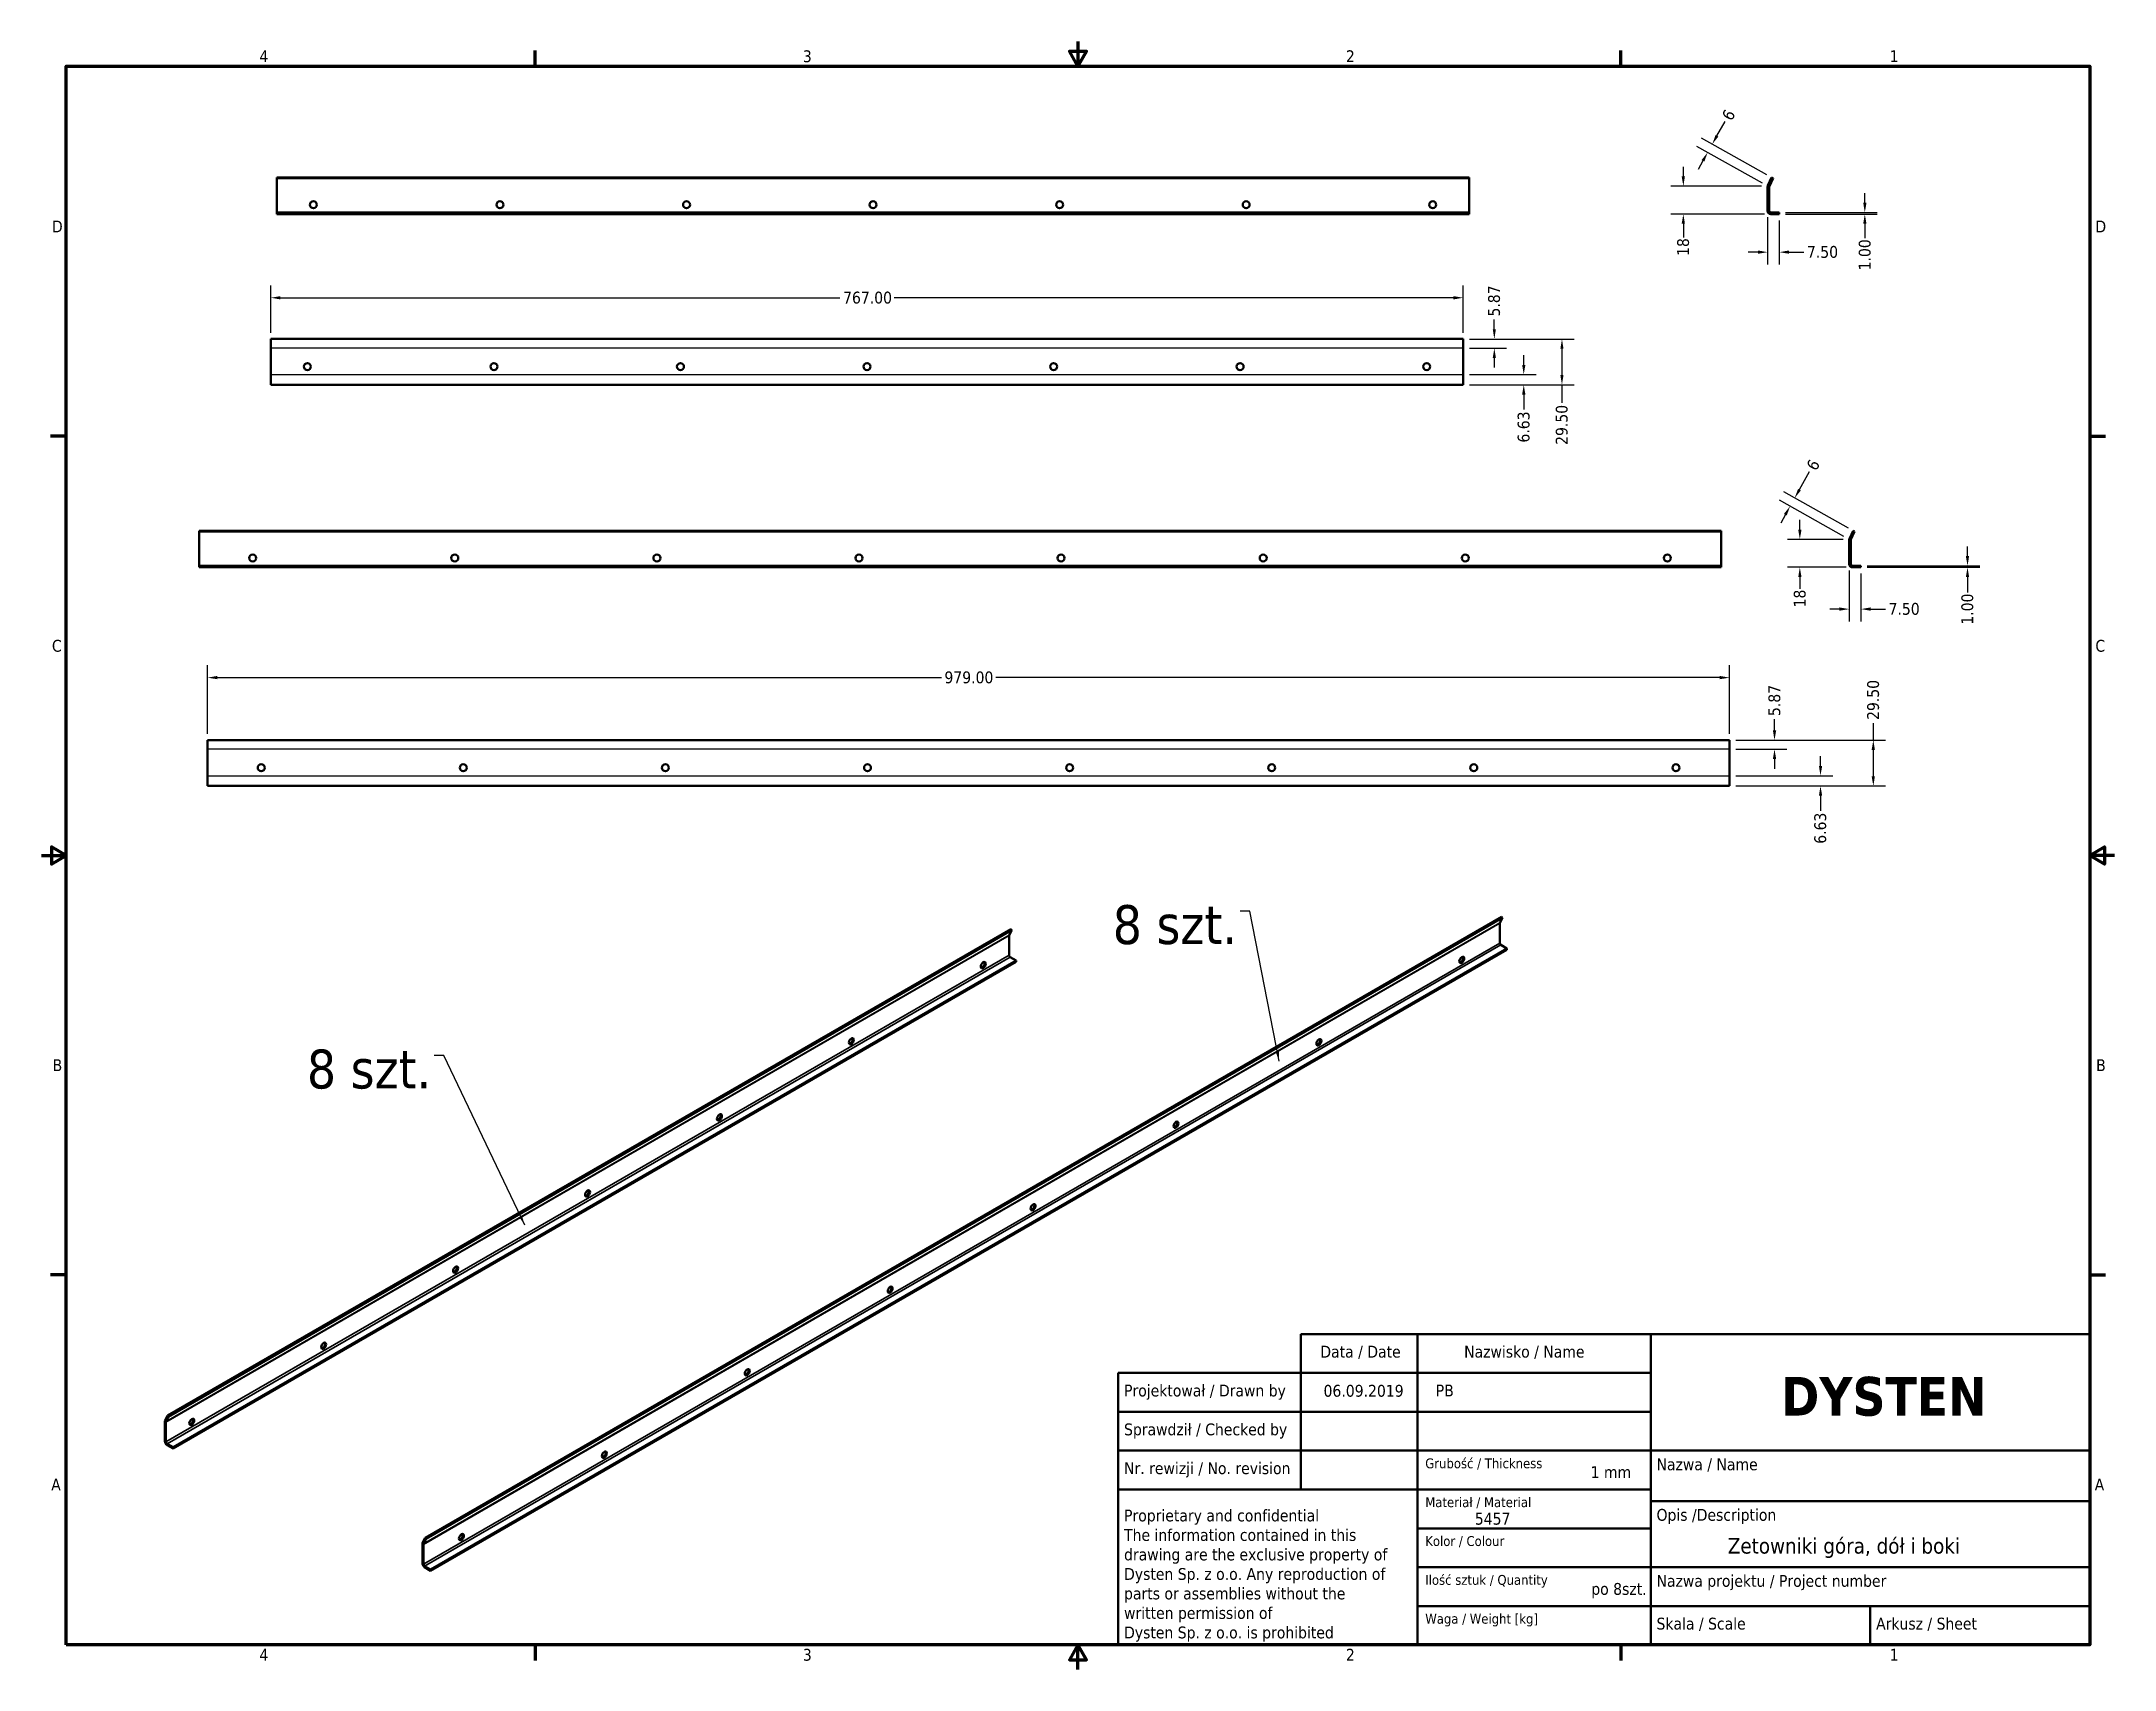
# Model space of a CAD drawing. Header units: millimetres. Extents: x 32 to 1365, y 16 to 1064.
import ezdxf
from ezdxf.enums import TextEntityAlignment as Align

# ---------------------------------------------------------------- set-up
doc = ezdxf.new("R2010")
doc.units = ezdxf.units.MM
doc.header["$LTSCALE"] = 2.5
for name, color, linetype, lineweight in [('Linia środkowa zgięcia (ANSI)', 7, 'Continuous', 25), ('Obramowanie (ANSI)', 7, 'Continuous', 70), ('Symbol (ANSI)', 7, 'Continuous', 25), ('Tytuł (ANSI)', 7, 'Continuous', 50), ('Ukryty (ANSI)', 7, 'Continuous', 35), ('Widoczne (ANSI)', 7, 'Continuous', 50), ('Widoczne wąskie (ANSI)', 7, 'Continuous', 35), ('Wymiar (ANSI)', 7, 'Continuous', 25)]:
    doc.layers.add(name, color=color, linetype=linetype, lineweight=lineweight)
doc.styles.add('Styl tekstu42', font='tahoma.ttf')
doc.styles.add('Tekst notatki (ANSI)', font='tahoma.ttf')
doc.dimstyles.new('Domyślne - mm (ANSI)', dxfattribs={"dimscale": 2.5, "dimtxt": 3.048, "dimasz": 2.5, "dimexe": 3.175, "dimexo": 1.6002, "dimgap": 0.8, "dimtad": 0, "dimtoh": 1, "dimrnd": 1e-08, "dimzin": 4, "dimdsep": 46, "dimtxsty": 'Tekst notatki (ANSI)', "dimcen": 0.09, "dimdle": 10, "dimclrd": 256, "dimclre": 256, "dimclrt": 256, "dimadec": 1, "dimazin": 1, "dimtfac": 1, "dimtofl": 0, "dimtmove": 0, "dimatfit": 3, "dimfxl": 1, "dimtolj": 1, "dimtzin": 4, "dimlwd": -1, "dimlwe": -1, "dimarcsym": 0})
doc.dimstyles.new('Domyślne - mm (ANSI)$7', dxfattribs={"dimscale": 2.5, "dimtxt": 3.048, "dimasz": 2.5, "dimexe": 3.175, "dimexo": 1.6002, "dimgap": 0.8, "dimtad": 0, "dimtoh": 1, "dimrnd": 1e-08, "dimzin": 4, "dimdsep": 46, "dimtxsty": 'Tekst notatki (ANSI)', "dimcen": 0.09, "dimdle": 10, "dimclrd": 256, "dimclre": 256, "dimclrt": 256, "dimadec": 1, "dimazin": 1, "dimtfac": 1, "dimtofl": 0, "dimtmove": 0, "dimatfit": 3, "dimfxl": 1, "dimtolj": 1, "dimtzin": 4, "dimlwd": -1, "dimlwe": -1, "dimarcsym": 0})

# ---------------------------------------------------------------- blocks, each defined once
blk = doc.blocks.new('Ramki Default Border')
at = {"layer": 'Obramowanie (ANSI)'}
for p, q in [((139.7, 419.1), (139.7, 423.16)), ((419.1, 419.1), (419.1, 423.16)), ((19.05, 323.85), (14.99, 323.85)), ((539.75, 323.85), (543.81, 323.85)), ((19.05, 107.95), (14.99, 107.95)), ((539.75, 107.95), (543.81, 107.95)), ((139.7, 12.7), (139.7, 8.64)), ((419.1, 12.7), (419.1, 8.64))]:
    blk.add_line(p, q, dxfattribs=at)
at = {"layer": 'Obramowanie (ANSI)', "flags": 128}
for points in [[(279.4, 425.45), (279.4, 419.1), (277.2, 422.91), (281.6, 422.91), (279.4, 419.1)], [(19.05, 12.7), (19.05, 419.1), (539.75, 419.1), (539.75, 12.7), (19.05, 12.7)], [(12.7, 215.9), (19.05, 215.9), (15.24, 218.1), (15.24, 213.7), (19.05, 215.9)], [(546.1, 215.9), (539.75, 215.9), (543.56, 218.1), (543.56, 213.7), (539.75, 215.9)], [(279.4, 6.35), (279.4, 12.7), (277.2, 8.89), (281.6, 8.89), (279.4, 12.7)]]:
    blk.add_lwpolyline(points, dxfattribs=at)
at = {"layer": 'Obramowanie (ANSI)', "char_height": 3.05, "attachment_point": 7, "style": 'Tekst notatki (ANSI)'}
for s, insert in [('4', (68.79, 420.12)), ('3', (208.6, 420.05)), ('2', (348.33, 420.12)), ('1', (488.26, 420.12)), ('D', (15.39, 376.3)), ('D', (541.17, 376.3)), ('C', (15.39, 268.3)), ('C', (541.17, 268.3)), ('B', (15.58, 160.4)), ('B', (541.36, 160.4)), ('A', (15.21, 52.45)), ('A', (540.99, 52.45)), ('4', (68.79, 8.64)), ('3', (208.6, 8.57)), ('2', (348.33, 8.64)), ('1', (488.26, 8.64))]:
    blk.add_mtext(s, dxfattribs=dict(at, insert=insert))
blk = doc.blocks.new('Tabelki rysunkowe Tabelka new')
at = {"layer": 'Tytuł (ANSI)'}
for p, q in [((529, 115), (326, 115)), ((326, 115), (326, 109)), ((356, 115), (356, 35)), ((416, 115), (416, 35)), ((529, 115), (529, 35)), ((326, 109), (326, 75)), ((279, 35), (279, 105)), ((279, 105), (356, 105)), ((356, 105), (416, 105)), ((356, 95), (279, 95)), ((356, 95), (416, 95)), ((356, 85), (279, 85)), ((356, 85), (416, 85)), ((416, 85), (529, 85)), ((356, 75), (279, 75)), ((356, 75), (416, 75)), ((416, 72), (529, 72)), ((356, 65), (416, 65)), ((356, 55), (416, 55)), ((416, 55), (529, 55)), ((356, 45), (416, 45)), ((416, 45), (529, 45)), ((472.5, 45), (472.5, 35)), ((529, 35), (279, 35))]:
    blk.add_line(p, q, dxfattribs=at)
at = {"layer": 'Tytuł (ANSI)', "style": 'Tekst notatki (ANSI)'}
for s, insert, char_height, attachment_point in [('Nazwisko / Name', (368, 112), 3.048, 1), ('Data / Date', (331, 112), 3.048, 1), ('Projektował / Drawn by', (280.5, 102), 3.048, 1), ('\\fTahoma|b1|i0;\\H10.0000;DYSTEN', (476, 104), 10, 2), ('Sprawdził / Checked by', (280.5, 92), 3.048, 1), ('Nr. rewizji / No. revision', (280.5, 82), 3.048, 1), ('\\fTahoma|b0|i0;\\H2.5400;Grubość / Thickness', (358, 83), 2.54, 1), ('Nazwa / Name', (417.5, 83), 3.048, 1), ('\\fTahoma|b0|i0;\\H2.5400;Materiał / Material', (358, 73), 2.54, 1), ('Opis /Description ', (417.5, 70), 3.048, 1), ('\\fTahoma|b0|i0;\\H2.5400;Kolor / Colour', (358, 63), 2.54, 1), ('\\fTahoma|b0|i0;\\H2.5400;Ilość sztuk / Quantity', (358, 53), 2.54, 1), ('Nazwa projektu / Project number', (417.5, 53), 3.048, 1), ('\\fTahoma|b0|i0;\\H2.5400;Waga / Weight [kg]', (358, 43), 2.54, 1), ('Skala / Scale', (417.5, 42), 3.048, 1), ('Arkusz / Sheet', (474, 42), 3.048, 1)]:
    blk.add_mtext(s, dxfattribs=dict(at, insert=insert, char_height=char_height, attachment_point=attachment_point))
at = {"layer": 'Tytuł (ANSI)', "insert": (280.5, 69.84), "char_height": 3.048, "attachment_point": 1, "line_spacing_factor": 0.987884, "style": 'Tekst notatki (ANSI)'}
blk.add_mtext('Proprietary and confidential\\PThe information contained in this\\Pdrawing are the exclusive property of\\PDysten Sp. z o.o. Any reproduction of\\Pparts or assemblies without the\\Pwritten permission of\\PDysten Sp. z o.o. is prohibited', dxfattribs=at)
at = {"layer": 'Tytuł (ANSI)'}
for tag, p, height, style in [('Data_001', (331.83, 98.89), 3.05, 'Tekst notatki (ANSI)'), ('Projektował_001', (360.69, 98.95), 3.05, 'Tekst notatki (ANSI)'), ('Grubość_materiału_001', (400.54, 77.94), 3.05, 'Tekst notatki (ANSI)'), ('Materiał_001', (370.75, 65.95), 3.05, 'Tekst notatki (ANSI)'), ('Nazwa_części_001', (435.84, 58.5), 4, 'Styl tekstu42'), ('Ilość_sztuk_001', (400.72, 47.88), 3.05, 'Tekst notatki (ANSI)')]:
    blk.add_attdef(tag, p, '', height=height, dxfattribs=dict(at, style=style))
at = {"layer": 'Tytuł (ANSI)', "style": 'Tekst notatki (ANSI)'}
for tag, p in [('kiedy_sprawdził', (332, 92)), ('Kto_zatwierdził', (361, 92)), ('Nr_części', (465.47, 80.14)), ('RAL', (395.29, 61)), ('Nr_projektu', (499.73, 51)), ('Waga', (401, 41))]:
    blk.add_attdef(tag, text='', height=3.05, dxfattribs=at).set_placement(p, align=Align.TOP_LEFT)
blk = doc.blocks.new('*D5')
at = {"layer": 'Defpoints', "color": 0, "transparency": 16777216}
for p in [(1142.1, 954.5), (1149.6, 952.5), (1149.6, 928)]:
    blk.add_point(p, dxfattribs=at)
at = {"layer": 'Wymiar (ANSI)', "transparency": 16777216}
for p, q in [((1142.1, 950.5), (1142.1, 920.1)), ((1149.6, 948.5), (1149.6, 920.1)), ((1135.9, 928), (1129.6, 928)), ((1155.9, 928), (1165.4, 928))]:
    blk.add_line(p, q, dxfattribs=at)
for points in [[(1135.9, 929.1), (1135.9, 927), (1142.1, 928)], [(1155.9, 929.1), (1155.9, 927), (1149.6, 928)]]:
    blk.add_solid(points, dxfattribs=at)
at = {"layer": 'Wymiar (ANSI)', "transparency": 16777216, "insert": (1167.4, 932), "char_height": 7.62, "attachment_point": 1, "style": 'Tekst notatki (ANSI)'}
blk.add_mtext('\\A1;7.50', dxfattribs=at)
blk = doc.blocks.new('*D6')
at = {"layer": 'Defpoints', "color": 0, "transparency": 16777216}
for p in [(1087.9, 970.5), (1142.2, 970.5), (1144.1, 952.5)]:
    blk.add_point(p, dxfattribs=at)
at = {"layer": 'Wymiar (ANSI)', "transparency": 16777216}
for p, q in [((1087.9, 976.8), (1087.9, 983)), ((1138.2, 970.5), (1079.9, 970.5)), ((1140.1, 952.5), (1079.9, 952.5)), ((1087.9, 946.3), (1087.9, 937.5))]:
    blk.add_line(p, q, dxfattribs=at)
for points in [[(1086.8, 976.8), (1088.9, 976.8), (1087.9, 970.5)], [(1086.8, 946.3), (1088.9, 946.3), (1087.9, 952.5)]]:
    blk.add_solid(points, dxfattribs=at)
at = {"layer": 'Wymiar (ANSI)', "transparency": 16777216, "insert": (1083.9, 925.6), "char_height": 7.62, "attachment_point": 1, "rotation": 90, "style": 'Tekst notatki (ANSI)'}
blk.add_mtext('\\A1;18', dxfattribs=at)
blk = doc.blocks.new('*D7')
at = {"layer": 'Defpoints', "color": 0, "transparency": 16777216}
for p in [(1106.5, 997.5), (1145.1, 975.8), (1142.2, 970.5)]:
    blk.add_point(p, dxfattribs=at)
at = {"layer": 'Wymiar (ANSI)', "transparency": 16777216}
for p, q in [((1141.6, 977.7), (1099.6, 1001.4)), ((1109.5, 1002.9), (1114.7, 1012.1)), ((1138.7, 972.5), (1096.6, 996.1)), ((1100.5, 986.8), (1097.4, 981.3))]:
    blk.add_line(p, q, dxfattribs=at)
for points in [[(1108.6, 1003.4), (1110.4, 1002.4), (1106.5, 997.5)], [(1099.6, 987.3), (1101.4, 986.3), (1103.5, 992.2)]]:
    blk.add_solid(points, dxfattribs=at)
at = {"layer": 'Wymiar (ANSI)', "transparency": 16777216, "insert": (1112.2, 1015.7), "char_height": 7.62, "attachment_point": 1, "rotation": 60.6787, "style": 'Tekst notatki (ANSI)'}
blk.add_mtext('\\A1;6', dxfattribs=at)
blk = doc.blocks.new('*D8')
at = {"layer": 'Defpoints', "color": 0, "transparency": 16777216}
for p in [(1149.6, 953.5), (1149.6, 952.5), (1204.6, 953.5)]:
    blk.add_point(p, dxfattribs=at)
at = {"layer": 'Wymiar (ANSI)', "transparency": 16777216}
for p, q in [((1204.6, 959.8), (1204.6, 966)), ((1153.6, 953.5), (1212.6, 953.5)), ((1153.6, 952.5), (1212.6, 952.5)), ((1204.6, 946.3), (1204.6, 937.1))]:
    blk.add_line(p, q, dxfattribs=at)
for points in [[(1203.6, 959.8), (1205.7, 959.8), (1204.6, 953.5)], [(1203.6, 946.3), (1205.7, 946.3), (1204.6, 952.5)]]:
    blk.add_solid(points, dxfattribs=at)
at = {"layer": 'Wymiar (ANSI)', "transparency": 16777216, "insert": (1200.7, 916.3), "char_height": 7.62, "attachment_point": 1, "rotation": 90, "style": 'Tekst notatki (ANSI)'}
blk.add_mtext('\\A1;1.00', dxfattribs=at)
blk = doc.blocks.new('*D9')
at = {"layer": 'Defpoints', "color": 0, "transparency": 16777216}
for p in [(946.3, 898.7), (179.3, 872.1), (946.3, 872.1)]:
    blk.add_point(p, dxfattribs=at)
at = {"layer": 'Wymiar (ANSI)', "transparency": 16777216}
for p, q in [((179.3, 876.1), (179.3, 906.6)), ((185.5, 898.7), (545.4, 898.7)), ((940, 898.7), (580.2, 898.7)), ((946.3, 876.1), (946.3, 906.6))]:
    blk.add_line(p, q, dxfattribs=at)
for points in [[(185.5, 899.7), (185.5, 897.6), (179.3, 898.7)], [(940, 899.7), (940, 897.6), (946.3, 898.7)]]:
    blk.add_solid(points, dxfattribs=at)
at = {"layer": 'Wymiar (ANSI)', "transparency": 16777216, "insert": (547.4, 902.6), "char_height": 7.62, "attachment_point": 1, "style": 'Tekst notatki (ANSI)'}
blk.add_mtext('\\A1;767.00', dxfattribs=at)
blk = doc.blocks.new('*D10')
at = {"layer": 'Defpoints', "color": 0, "transparency": 16777216}
for p in [(946.3, 872.1), (946.3, 842.6), (1009.8, 842.6)]:
    blk.add_point(p, dxfattribs=at)
at = {"layer": 'Wymiar (ANSI)', "transparency": 16777216}
for p, q in [((950.3, 872.1), (1017.7, 872.1)), ((1009.8, 865.9), (1009.8, 848.9)), ((950.3, 842.6), (1017.7, 842.6)), ((1009.8, 842.6), (1009.8, 831.1))]:
    blk.add_line(p, q, dxfattribs=at)
for points in [[(1008.8, 865.9), (1010.8, 865.9), (1009.8, 872.1)], [(1008.8, 848.9), (1010.8, 848.9), (1009.8, 842.6)]]:
    blk.add_solid(points, dxfattribs=at)
at = {"layer": 'Wymiar (ANSI)', "transparency": 16777216, "insert": (1005.8, 804), "char_height": 7.62, "attachment_point": 1, "rotation": 90, "style": 'Tekst notatki (ANSI)'}
blk.add_mtext('\\A1;29.50', dxfattribs=at)
blk = doc.blocks.new('*D11')
at = {"layer": 'Defpoints', "color": 0, "transparency": 16777216}
for p in [(946.3, 872.1), (966.3, 872.1), (946.3, 866.3)]:
    blk.add_point(p, dxfattribs=at)
at = {"layer": 'Wymiar (ANSI)', "transparency": 16777216}
for p, q in [((966.3, 878.4), (966.3, 884.6)), ((950.3, 872.1), (974.2, 872.1)), ((950.3, 866.3), (974.2, 866.3)), ((966.3, 860), (966.3, 853.8))]:
    blk.add_line(p, q, dxfattribs=at)
for points in [[(965.3, 878.4), (967.3, 878.4), (966.3, 872.1)], [(965.3, 860), (967.3, 860), (966.3, 866.3)]]:
    blk.add_solid(points, dxfattribs=at)
at = {"layer": 'Wymiar (ANSI)', "transparency": 16777216, "insert": (962.3, 886.6), "char_height": 7.62, "attachment_point": 1, "rotation": 90, "style": 'Tekst notatki (ANSI)'}
blk.add_mtext('\\A1;5.87', dxfattribs=at)
blk = doc.blocks.new('*D12')
at = {"layer": 'Defpoints', "color": 0, "transparency": 16777216}
for p in [(946.3, 849.3), (946.3, 842.6), (985.2, 849.3)]:
    blk.add_point(p, dxfattribs=at)
at = {"layer": 'Wymiar (ANSI)', "transparency": 16777216}
for p, q in [((985.2, 855.5), (985.2, 861.8)), ((950.3, 849.3), (993.2, 849.3)), ((950.3, 842.6), (993.2, 842.6)), ((985.2, 836.4), (985.2, 826.8))]:
    blk.add_line(p, q, dxfattribs=at)
for points in [[(984.2, 855.5), (986.3, 855.5), (985.2, 849.3)], [(984.2, 836.4), (986.3, 836.4), (985.2, 842.6)]]:
    blk.add_solid(points, dxfattribs=at)
at = {"layer": 'Wymiar (ANSI)', "transparency": 16777216, "insert": (981.3, 805.5), "char_height": 7.62, "attachment_point": 1, "rotation": 90, "style": 'Tekst notatki (ANSI)'}
blk.add_mtext('\\A1;6.63', dxfattribs=at)
blk = doc.blocks.new('*D13')
at = {"layer": 'Defpoints', "color": 0, "transparency": 16777216}
for p in [(1194.6, 727.2), (1202.1, 725.2), (1194.6, 698.3)]:
    blk.add_point(p, dxfattribs=at)
at = {"layer": 'Wymiar (ANSI)', "transparency": 16777216}
for p, q in [((1194.6, 723.2), (1194.6, 690.4)), ((1202.1, 721.2), (1202.1, 690.4)), ((1188.3, 698.3), (1182.1, 698.3)), ((1208.3, 698.3), (1217.9, 698.3))]:
    blk.add_line(p, q, dxfattribs=at)
for points in [[(1188.3, 699.4), (1188.3, 697.3), (1194.6, 698.3)], [(1208.3, 699.4), (1208.3, 697.3), (1202.1, 698.3)]]:
    blk.add_solid(points, dxfattribs=at)
at = {"layer": 'Wymiar (ANSI)', "transparency": 16777216, "insert": (1219.9, 702.3), "char_height": 7.62, "attachment_point": 1, "style": 'Tekst notatki (ANSI)'}
blk.add_mtext('\\A1;7.50', dxfattribs=at)
blk = doc.blocks.new('*D14')
at = {"layer": 'Defpoints', "color": 0, "transparency": 16777216}
for p in [(1162.8, 743.2), (1194.6, 743.2), (1196.6, 725.2)]:
    blk.add_point(p, dxfattribs=at)
at = {"layer": 'Wymiar (ANSI)', "transparency": 16777216}
for p, q in [((1162.8, 749.4), (1162.8, 755.7)), ((1190.6, 743.2), (1154.9, 743.2)), ((1192.6, 725.2), (1154.9, 725.2)), ((1162.8, 718.9), (1162.8, 711.3))]:
    blk.add_line(p, q, dxfattribs=at)
for points in [[(1161.8, 749.4), (1163.9, 749.4), (1162.8, 743.2)], [(1161.8, 718.9), (1163.9, 718.9), (1162.8, 725.2)]]:
    blk.add_solid(points, dxfattribs=at)
at = {"layer": 'Wymiar (ANSI)', "transparency": 16777216, "insert": (1158.9, 699.4), "char_height": 7.62, "attachment_point": 1, "rotation": 90, "style": 'Tekst notatki (ANSI)'}
blk.add_mtext('\\A1;18', dxfattribs=at)
blk = doc.blocks.new('*D15')
at = {"layer": 'Defpoints', "color": 0, "transparency": 16777216}
for p in [(1159.5, 769.8), (1197.6, 748.4), (1194.6, 743.2)]:
    blk.add_point(p, dxfattribs=at)
at = {"layer": 'Wymiar (ANSI)', "transparency": 16777216}
for p, q in [((1162.6, 775.2), (1169.1, 786.8)), ((1194.1, 750.4), (1152.6, 773.7)), ((1191.1, 745.1), (1149.7, 768.4)), ((1153.5, 759.1), (1150.5, 753.7))]:
    blk.add_line(p, q, dxfattribs=at)
for points in [[(1161.7, 775.7), (1163.5, 774.7), (1159.5, 769.8)], [(1152.6, 759.6), (1154.4, 758.6), (1156.6, 764.6)]]:
    blk.add_solid(points, dxfattribs=at)
at = {"layer": 'Wymiar (ANSI)', "transparency": 16777216, "insert": (1166.6, 790.5), "char_height": 7.62, "attachment_point": 1, "rotation": 60.6787, "style": 'Tekst notatki (ANSI)'}
blk.add_mtext('\\A1;6', dxfattribs=at)
blk = doc.blocks.new('*D16')
at = {"layer": 'Defpoints', "color": 0, "transparency": 16777216}
for p in [(1202.1, 726.2), (1202.1, 725.2), (1270.7, 726.2)]:
    blk.add_point(p, dxfattribs=at)
at = {"layer": 'Wymiar (ANSI)', "transparency": 16777216}
for p, q in [((1270.7, 732.4), (1270.7, 738.7)), ((1206.1, 726.2), (1278.6, 726.2)), ((1206.1, 725.2), (1278.6, 725.2)), ((1270.7, 718.9), (1270.7, 709.1))]:
    blk.add_line(p, q, dxfattribs=at)
for points in [[(1269.6, 732.4), (1271.7, 732.4), (1270.7, 726.2)], [(1269.6, 718.9), (1271.7, 718.9), (1270.7, 725.2)]]:
    blk.add_solid(points, dxfattribs=at)
at = {"layer": 'Wymiar (ANSI)', "transparency": 16777216, "insert": (1266.7, 688.3), "char_height": 7.62, "attachment_point": 1, "rotation": 90, "style": 'Tekst notatki (ANSI)'}
blk.add_mtext('\\A1;1.00', dxfattribs=at)
blk = doc.blocks.new('*D17')
at = {"layer": 'Defpoints', "color": 0, "transparency": 16777216}
for p in [(1117.6, 654.2), (138.6, 614), (1117.6, 614)]:
    blk.add_point(p, dxfattribs=at)
at = {"layer": 'Wymiar (ANSI)', "transparency": 16777216}
for p, q in [((138.6, 618), (138.6, 662.2)), ((144.8, 654.2), (610.6, 654.2)), ((1111.3, 654.2), (645.6, 654.2)), ((1117.6, 618), (1117.6, 662.2))]:
    blk.add_line(p, q, dxfattribs=at)
for points in [[(144.8, 655.3), (144.8, 653.2), (138.6, 654.2)], [(1111.3, 655.3), (1111.3, 653.2), (1117.6, 654.2)]]:
    blk.add_solid(points, dxfattribs=at)
at = {"layer": 'Wymiar (ANSI)', "transparency": 16777216, "insert": (612.6, 658.2), "char_height": 7.62, "attachment_point": 1, "style": 'Tekst notatki (ANSI)'}
blk.add_mtext('\\A1;979.00', dxfattribs=at)
blk = doc.blocks.new('*D18')
at = {"layer": 'Defpoints', "color": 0, "transparency": 16777216}
for p in [(1117.6, 614), (1117.6, 584.5), (1210.1, 584.5)]:
    blk.add_point(p, dxfattribs=at)
at = {"layer": 'Wymiar (ANSI)', "transparency": 16777216}
for p, q in [((1121.6, 614), (1218, 614)), ((1210.1, 614), (1210.1, 625)), ((1210.1, 590.7), (1210.1, 607.7)), ((1121.6, 584.5), (1218, 584.5))]:
    blk.add_line(p, q, dxfattribs=at)
for points in [[(1209, 607.7), (1211.1, 607.7), (1210.1, 614)], [(1209, 590.7), (1211.1, 590.7), (1210.1, 584.5)]]:
    blk.add_solid(points, dxfattribs=at)
at = {"layer": 'Wymiar (ANSI)', "transparency": 16777216, "insert": (1206.1, 627), "char_height": 7.62, "attachment_point": 1, "rotation": 90, "style": 'Tekst notatki (ANSI)'}
blk.add_mtext('\\A1;29.50', dxfattribs=at)
blk = doc.blocks.new('*D19')
at = {"layer": 'Defpoints', "color": 0, "transparency": 16777216}
for p in [(1117.6, 614), (1146.5, 614), (1117.6, 608.1)]:
    blk.add_point(p, dxfattribs=at)
at = {"layer": 'Wymiar (ANSI)', "transparency": 16777216}
for p, q in [((1146.5, 620.2), (1146.5, 627.5)), ((1121.6, 614), (1154.5, 614)), ((1121.6, 608.1), (1154.5, 608.1)), ((1146.5, 601.9), (1146.5, 595.6))]:
    blk.add_line(p, q, dxfattribs=at)
for points in [[(1145.5, 620.2), (1147.6, 620.2), (1146.5, 614)], [(1145.5, 601.9), (1147.6, 601.9), (1146.5, 608.1)]]:
    blk.add_solid(points, dxfattribs=at)
at = {"layer": 'Wymiar (ANSI)', "transparency": 16777216, "insert": (1142.6, 629.5), "char_height": 7.62, "attachment_point": 1, "rotation": 90, "style": 'Tekst notatki (ANSI)'}
blk.add_mtext('\\A1;5.87', dxfattribs=at)
blk = doc.blocks.new('*D20')
at = {"layer": 'Defpoints', "color": 0, "transparency": 16777216}
for p in [(1117.6, 591.1), (1176.1, 591.1), (1117.6, 584.5)]:
    blk.add_point(p, dxfattribs=at)
at = {"layer": 'Wymiar (ANSI)', "transparency": 16777216}
for p, q in [((1176.1, 597.4), (1176.1, 603.6)), ((1121.6, 591.1), (1184.1, 591.1)), ((1121.6, 584.5), (1184.1, 584.5)), ((1176.1, 578.2), (1176.1, 568.6))]:
    blk.add_line(p, q, dxfattribs=at)
for points in [[(1175.1, 597.4), (1177.2, 597.4), (1176.1, 591.1)], [(1175.1, 578.2), (1177.2, 578.2), (1176.1, 584.5)]]:
    blk.add_solid(points, dxfattribs=at)
at = {"layer": 'Wymiar (ANSI)', "transparency": 16777216, "insert": (1172.1, 547.3), "char_height": 7.62, "attachment_point": 1, "rotation": 90, "style": 'Tekst notatki (ANSI)'}
blk.add_mtext('\\A1;6.63', dxfattribs=at)

msp = doc.modelspace()

# ---------------------------------------------------------------- linework, layer by layer
at = {"layer": 'Linia środkowa zgięcia (ANSI)'}
for p, q in [((946.293, 866.271), (179.293, 866.271)), ((179.293, 849.27), (946.293, 849.27)), ((1117.597, 608.116), (138.597, 608.116)), ((138.597, 591.115), (1117.597, 591.115))]:
    msp.add_line(p, q, dxfattribs=at)
at = {"layer": 'Ukryty (ANSI)'}
for p, q in [((1142.124, 960.786), (1143.124, 960.786)), ((1142.124, 956.286), (1143.124, 956.286)), ((1194.583, 733.45), (1195.583, 733.45)), ((1194.583, 728.95), (1195.583, 728.95))]:
    msp.add_line(p, q, dxfattribs=at)
at = {"layer": 'Widoczne (ANSI)'}
for p, q in [((183.172, 975.973), (183.172, 975.551)), ((183.172, 975.973), (950.172, 975.973)), ((183.172, 975.551), (183.172, 970.515)), ((183.172, 975.551), (950.172, 975.551)), ((950.172, 975.551), (950.172, 975.973)), ((950.172, 970.515), (950.172, 975.551)), ((1142.311, 970.937), (1144.66, 975.973)), ((1145.566, 975.551), (1143.218, 970.515)), ((1144.66, 975.973), (1145.566, 975.551)), ((183.172, 970.515), (183.172, 970.092)), ((183.172, 970.092), (183.172, 954.536)), ((950.172, 970.092), (950.172, 970.515)), ((950.172, 954.536), (950.172, 970.092)), ((1142.124, 954.536), (1142.124, 970.092)), ((1143.124, 970.092), (1143.124, 954.536)), ((183.172, 954.536), (183.172, 953.536)), ((183.172, 953.536), (183.172, 952.536)), ((950.172, 953.536), (183.172, 953.536)), ((950.172, 952.536), (183.172, 952.536)), ((950.172, 953.536), (950.172, 954.536)), ((950.172, 952.536), (950.172, 953.536)), ((1144.124, 953.536), (1149.624, 953.536)), ((1149.624, 952.536), (1144.124, 952.536)), ((1149.624, 953.536), (1149.624, 952.536)), ((179.293, 872.142), (179.293, 842.639)), ((946.293, 872.142), (179.293, 872.142)), ((946.293, 842.639), (946.293, 872.142)), ((179.293, 842.639), (946.293, 842.639)), ((133.114, 748.637), (1112.114, 748.637)), ((133.114, 748.637), (133.114, 748.215)), ((133.114, 743.179), (133.114, 748.215)), ((133.114, 748.215), (1112.114, 748.215)), ((1112.114, 748.637), (1112.114, 748.215)), ((1112.114, 748.215), (1112.114, 743.179)), ((1194.77, 743.601), (1197.118, 748.637)), ((1195.676, 743.179), (1198.025, 748.215)), ((1197.118, 748.637), (1198.025, 748.215)), ((133.114, 742.756), (133.114, 743.179)), ((133.114, 727.2), (133.114, 742.756)), ((1112.114, 743.179), (1112.114, 742.756)), ((1112.114, 742.756), (1112.114, 727.2)), ((1194.583, 727.2), (1194.583, 742.756)), ((1195.583, 727.2), (1195.583, 742.756)), ((133.114, 727.2), (133.114, 726.2)), ((133.114, 725.2), (133.114, 726.2)), ((1112.114, 726.2), (133.114, 726.2)), ((1112.114, 725.2), (133.114, 725.2)), ((1112.114, 727.2), (1112.114, 726.2)), ((1112.114, 725.2), (1112.114, 726.2)), ((1202.083, 726.2), (1196.583, 726.2)), ((1202.083, 725.2), (1196.583, 725.2)), ((1202.083, 725.2), (1202.083, 726.2)), ((138.597, 613.987), (138.597, 584.484)), ((1117.597, 613.987), (138.597, 613.987)), ((1117.597, 584.484), (1117.597, 613.987)), ((138.597, 584.484), (1117.597, 584.484)), ((278.591, 100.613), (970.848, 500.288)), ((279.232, 99.898), (971.489, 499.573)), ((969.763, 496.113), (969.763, 483.411)), ((971.489, 499.573), (969.829, 496.42)), ((970.848, 500.288), (971.489, 499.573)), ((112.915, 179.294), (655.266, 492.421)), ((113.556, 178.579), (655.907, 491.706)), ((654.18, 475.544), (654.18, 488.246)), ((654.246, 488.552), (655.907, 491.706)), ((655.907, 491.706), (655.266, 492.421)), ((970.47, 482.186), (974.359, 479.941)), ((658.776, 472.074), (116.426, 158.947)), ((658.776, 471.257), (116.426, 158.131)), ((974.359, 479.941), (282.101, 80.266)), ((974.359, 479.124), (282.101, 79.449)), ((658.776, 472.074), (654.887, 474.319)), ((658.776, 471.257), (658.776, 472.074)), ((974.359, 479.124), (974.359, 479.941)), ((111.122, 162.825), (111.122, 175.527)), ((111.255, 176.141), (112.915, 179.294)), ((111.829, 175.119), (111.829, 162.417)), ((113.556, 178.579), (111.896, 175.426)), ((112.915, 179.294), (113.556, 178.579)), ((112.536, 161.192), (116.426, 158.947)), ((116.426, 158.131), (112.536, 160.376)), ((116.426, 158.947), (116.426, 158.131)), ((276.798, 84.144), (276.798, 96.846)), ((276.93, 97.46), (278.591, 100.613)), ((277.505, 83.736), (277.505, 96.438)), ((277.571, 96.745), (279.232, 99.898)), ((278.591, 100.613), (279.232, 99.898)), ((282.101, 80.266), (278.212, 82.511)), ((282.101, 79.449), (278.212, 81.695)), ((282.101, 79.449), (282.101, 80.266))]:
    msp.add_line(p, q, dxfattribs=at)
for centre in [(206.672, 958.536), (326.672, 958.536), (446.672, 958.536), (566.672, 958.536), (686.672, 958.536), (806.672, 958.536), (926.672, 958.536), (202.793, 854.401), (322.793, 854.401), (442.793, 854.401), (562.793, 854.401), (682.793, 854.401), (802.793, 854.401), (922.793, 854.401), (167.614, 731.2), (297.614, 731.2), (427.614, 731.2), (557.614, 731.2), (687.614, 731.2), (817.614, 731.2), (947.614, 731.2), (1077.614, 731.2), (173.097, 596.246), (303.097, 596.246), (433.097, 596.246), (563.097, 596.246), (693.097, 596.246), (823.097, 596.246), (953.097, 596.246), (1083.097, 596.246)]:
    msp.add_circle(centre, 2.25, dxfattribs=at)
for centre, radius, start, end in [((1144.124, 970.092), 2, 155, 180), ((1144.124, 970.092), 1, 155, 180), ((1144.124, 954.536), 2, 180, 270), ((1144.124, 954.536), 1, 180, 270), ((1196.583, 742.756), 2, 155, 180), ((1196.583, 742.756), 1, 155, 180), ((1196.583, 727.2), 2, 180, 270), ((1196.583, 727.2), 1, 180, 270)]:
    msp.add_arc(centre, radius, start, end, dxfattribs=at)
for centre, major_axis, start_param, end_param in [((970.47, 495.705), (-0.5, 0.866), 0.34906585, 0.78539816), ((654.887, 487.837), (-0.5, 0.866), 0.34906585, 0.78539816), ((970.47, 483.003), (0.5, -0.866), 3.92699082, 5.49778714), ((636.856, 469.624), (-1.125, -1.949), 0.31968726, 2.82190539), ((654.887, 475.135), (-0.5, 0.866), 0.78539816, 2.35619449), ((944.66, 473.001), (-1.125, -1.949), 0.31968726, 2.82190539), ((552.003, 420.634), (-1.125, -1.949), 0.31968726, 2.82190539), ((852.736, 419.928), (-1.125, -1.949), 0.31968726, 2.82190539), ((467.15, 371.644), (-1.125, -1.949), 0.31968726, 2.82190539), ((760.812, 366.856), (-1.125, -1.949), 0.31968726, 2.82190539), ((382.298, 322.655), (-1.125, -1.949), 0.31968726, 2.82190539), ((668.889, 313.784), (-1.125, -1.949), 0.31968726, 2.82190539), ((297.445, 273.665), (-1.125, -1.949), 0.31968726, 2.82190539), ((576.965, 260.711), (-1.125, -1.949), 0.31968726, 2.82190539), ((212.592, 224.675), (-1.125, -1.949), 0.31968726, 2.82190539), ((485.041, 207.639), (-1.125, -1.949), 0.31968726, 2.82190539), ((112.536, 174.711), (-1, 1.732), 0.34906585, 0.78539816), ((112.536, 174.711), (-0.5, 0.866), 0.34906585, 0.78539816), ((127.739, 175.685), (-1.125, -1.949), 0.31968726, 2.82190539), ((112.536, 162.009), (-1, 1.732), 0.78539816, 2.35619449), ((112.536, 162.009), (0.5, -0.866), 3.92699082, 5.49778714), ((393.117, 154.567), (-1.125, -1.949), 0.31968726, 2.82190539), ((278.212, 96.029), (-1, 1.732), 0.34906585, 0.78539816), ((278.212, 96.029), (-0.5, 0.866), 0.34906585, 0.78539816), ((301.193, 101.495), (-1.125, -1.949), 0.31968726, 2.82190539), ((278.212, 83.328), (1, -1.732), 3.92699082, 5.49778714), ((278.212, 83.328), (0.5, -0.866), 3.92699082, 5.49778714)]:
    msp.add_ellipse(centre, major_axis=major_axis, ratio=0.57735027, start_param=start_param, end_param=end_param, dxfattribs=at)
for centre in [(637.563, 469.216), (945.367, 472.592), (552.71, 420.226), (853.443, 419.52), (467.858, 371.236), (761.52, 366.448), (383.005, 322.246), (669.596, 313.375), (298.152, 273.257), (577.672, 260.303), (213.299, 224.267), (485.748, 207.231), (128.446, 175.277), (393.824, 154.159), (301.9, 101.086)]:
    msp.add_ellipse(centre, major_axis=(-1.125, -1.949), ratio=0.57735027, dxfattribs=at)
at = {"layer": 'Widoczne wąskie (ANSI)'}
for p, q in [((969.763, 496.113), (277.505, 96.438)), ((277.571, 96.745), (969.829, 496.42)), ((654.18, 488.246), (111.829, 175.119)), ((111.896, 175.426), (654.246, 488.552)), ((277.505, 83.736), (969.763, 483.411)), ((970.47, 482.186), (278.212, 82.511)), ((111.829, 162.417), (654.18, 475.544)), ((654.887, 474.319), (112.536, 161.192)), ((277.505, 96.438), (276.798, 96.846)), ((276.93, 97.46), (277.571, 96.745))]:
    msp.add_line(p, q, dxfattribs=at)

# ---------------------------------------------------------------- block references
at = {"xscale": 2.5, "yscale": 2.5, "zscale": 2.5}
msp.add_blockref('Ramki Default Border', (0, 0), dxfattribs=at)
msp.add_blockref('Tabelki rysunkowe Tabelka new', (26.875, -55.75), dxfattribs=at).add_auto_attribs({'Projektował_001': 'PB', 'Data_001': '06.09.2019', 'Materiał_001': '5457', 'Grubość_materiału_001': '1 mm', 'Ilość_sztuk_001': 'po 8szt.', 'Nazwa_części_001': 'Zetowniki góra, dół i boki'})

# ---------------------------------------------------------------- texts
at = {"layer": 'Symbol (ANSI)', "char_height": 25, "width": 82.02998, "attachment_point": 3, "style": 'Tekst notatki (ANSI)'}
for insert in [(800.781, 507.8), (282.427, 414.84)]:
    msp.add_mtext('\\fTahoma|b0|i0;\\H25.0000;8 szt.', dxfattribs=dict(at, insert=insert))

# ---------------------------------------------------------------- dimensions: what is measured, and where the dimension line sits
at = {"layer": 'Wymiar (ANSI)'}
for base, p1, p2, angle, override, picture, middle in [((1106.474, 997.464), (1142.171, 970.525), (1145.113, 975.762), 240.678693, {"dimgap": 0.8, "dimtoh": 0, "dimdec": 0, "dimtol": 0, "dimlim": 0, "dimtp": 0, "dimtm": 0, "dimtdec": 2, "dimatfit": 1}, '*D7', (1116.859, 1015.952)), ((1087.857, 970.525), (1144.124, 952.536), (1142.171, 970.525), 90, {"dimgap": 0.8, "dimtoh": 0, "dimdec": 0, "dimtol": 0, "dimlim": 0, "dimtp": 0, "dimtm": 0, "dimtdec": 2, "dimatfit": 1}, '*D6', (1087.857, 930.529)), ((1204.624, 953.536), (1149.624, 952.536), (1149.624, 953.536), 270, {"dimgap": 0.8, "dimtoh": 0, "dimdec": 2, "dimtol": 0, "dimlim": 0, "dimtp": 0, "dimtm": 0, "dimtdec": 2, "dimatfit": 1}, '*D8', (1204.624, 925.725)), ((966.293, 872.142), (946.293, 866.271), (946.293, 872.142), 90, {"dimgap": 0.8, "dimtoh": 0, "dimdec": 2, "dimtol": 0, "dimlim": 0, "dimtp": 0, "dimtm": 0, "dimtdec": 2, "dimatfit": 1}, '*D11', (966.293, 896.304)), ((946.293, 898.654), (179.293, 872.142), (946.293, 872.142), 180, {"dimgap": 0.8, "dimtoh": 0, "dimdec": 2, "dimtol": 0, "dimlim": 0, "dimtp": 0, "dimtm": 0, "dimtdec": 2, "dimatfit": 1}, '*D9', (562.793, 898.654)), ((1009.793, 842.639), (946.293, 872.142), (946.293, 842.639), 90, {"dimgap": 0.8, "dimtoh": 0, "dimdec": 2, "dimtol": 0, "dimlim": 0, "dimtp": 0, "dimtm": 0, "dimtdec": 2, "dimatfit": 2}, '*D10', (1009.793, 816.557)), ((985.246, 849.27), (946.293, 842.639), (946.293, 849.27), 270, {"dimgap": 0.8, "dimtoh": 0, "dimdec": 2, "dimtol": 0, "dimlim": 0, "dimtp": 0, "dimtm": 0, "dimtdec": 2, "dimatfit": 1}, '*D12', (985.246, 815.143)), ((1159.538, 769.788), (1194.63, 743.189), (1197.571, 748.426), 240.678693, {"dimgap": 0.8, "dimtoh": 0, "dimdec": 0, "dimtol": 0, "dimlim": 0, "dimtp": 0, "dimtm": 0, "dimtdec": 2, "dimatfit": 1}, '*D15', (1171.3, 790.731)), ((1162.836, 743.189), (1196.583, 725.2), (1194.63, 743.189), 90, {"dimgap": 0.8, "dimtoh": 0, "dimdec": 0, "dimtol": 0, "dimlim": 0, "dimtp": 0, "dimtm": 0, "dimtdec": 2, "dimatfit": 1}, '*D14', (1162.836, 704.373)), ((1270.673, 726.2), (1202.083, 725.2), (1202.083, 726.2), 90, {"dimgap": 0.8, "dimtoh": 0, "dimdec": 2, "dimtol": 0, "dimlim": 0, "dimtp": 0, "dimtm": 0, "dimtdec": 2, "dimatfit": 1}, '*D16', (1270.673, 697.703)), ((1117.597, 654.235), (138.597, 613.987), (1117.597, 613.987), 180, {"dimgap": 0.8, "dimtoh": 0, "dimdec": 2, "dimtol": 0, "dimlim": 0, "dimtp": 0, "dimtm": 0, "dimtdec": 2, "dimatfit": 1}, '*D17', (628.097, 654.235)), ((1210.084, 584.484), (1117.597, 613.987), (1117.597, 584.484), 90, {"dimgap": 0.8, "dimtoh": 0, "dimdec": 2, "dimtol": 0, "dimlim": 0, "dimtp": 0, "dimtm": 0, "dimtdec": 2, "dimatfit": 2}, '*D18', (1210.084, 639.522)), ((1146.538, 613.987), (1117.597, 608.116), (1117.597, 613.987), 90, {"dimgap": 0.8, "dimtoh": 0, "dimdec": 2, "dimtol": 0, "dimlim": 0, "dimtp": 0, "dimtm": 0, "dimtdec": 2, "dimatfit": 1}, '*D19', (1146.538, 639.187)), ((1176.119, 591.115), (1117.597, 584.484), (1117.597, 591.115), 270, {"dimgap": 0.8, "dimtoh": 0, "dimdec": 2, "dimtol": 0, "dimlim": 0, "dimtp": 0, "dimtm": 0, "dimtdec": 2, "dimatfit": 1}, '*D20', (1176.119, 556.987))]:
    dim = msp.add_linear_dim(base=base, p1=p1, p2=p2, angle=angle, dimstyle='Domyślne - mm (ANSI)', override=override, dxfattribs=at)
    dim.commit()
    dim.dimension.update_dxf_attribs({"geometry": picture, "text_midpoint": middle, "dimtype": 160})
for base, p1, p2, picture, middle in [((1149.624, 928.036), (1142.124, 954.536), (1149.624, 952.536), '*D5', (1177.12, 928.036)), ((1194.583, 698.33), (1202.083, 725.2), (1194.583, 727.2), '*D13', (1229.579, 698.33))]:
    dim = msp.add_linear_dim(base=base, p1=p1, p2=p2, dimstyle='Domyślne - mm (ANSI)', override={"dimgap": 0.8, "dimtoh": 0, "dimdec": 2, "dimtol": 0, "dimlim": 0, "dimtp": 0, "dimtm": 0, "dimtdec": 2, "dimatfit": 1}, dxfattribs=at)
    dim.commit()
    dim.dimension.update_dxf_attribs({"geometry": picture, "text_midpoint": middle, "dimtype": 160})

# ---------------------------------------------------------------- leaders
at = {"layer": 'Symbol (ANSI)', "annotation_type": 0, "has_hookline": 1, "hookline_direction": 1, "text_width": 77.602}
for points in [[(827.9, 407.336), (809.031, 503.99), (802.781, 503.99)], [(342.602, 301.911), (290.677, 411.03), (284.427, 411.03)]]:
    msp.add_leader(points, dimstyle='Domyślne - mm (ANSI)$7', override={"dimtad": 0}, dxfattribs=at)

doc.saveas('drawing.dxf')
